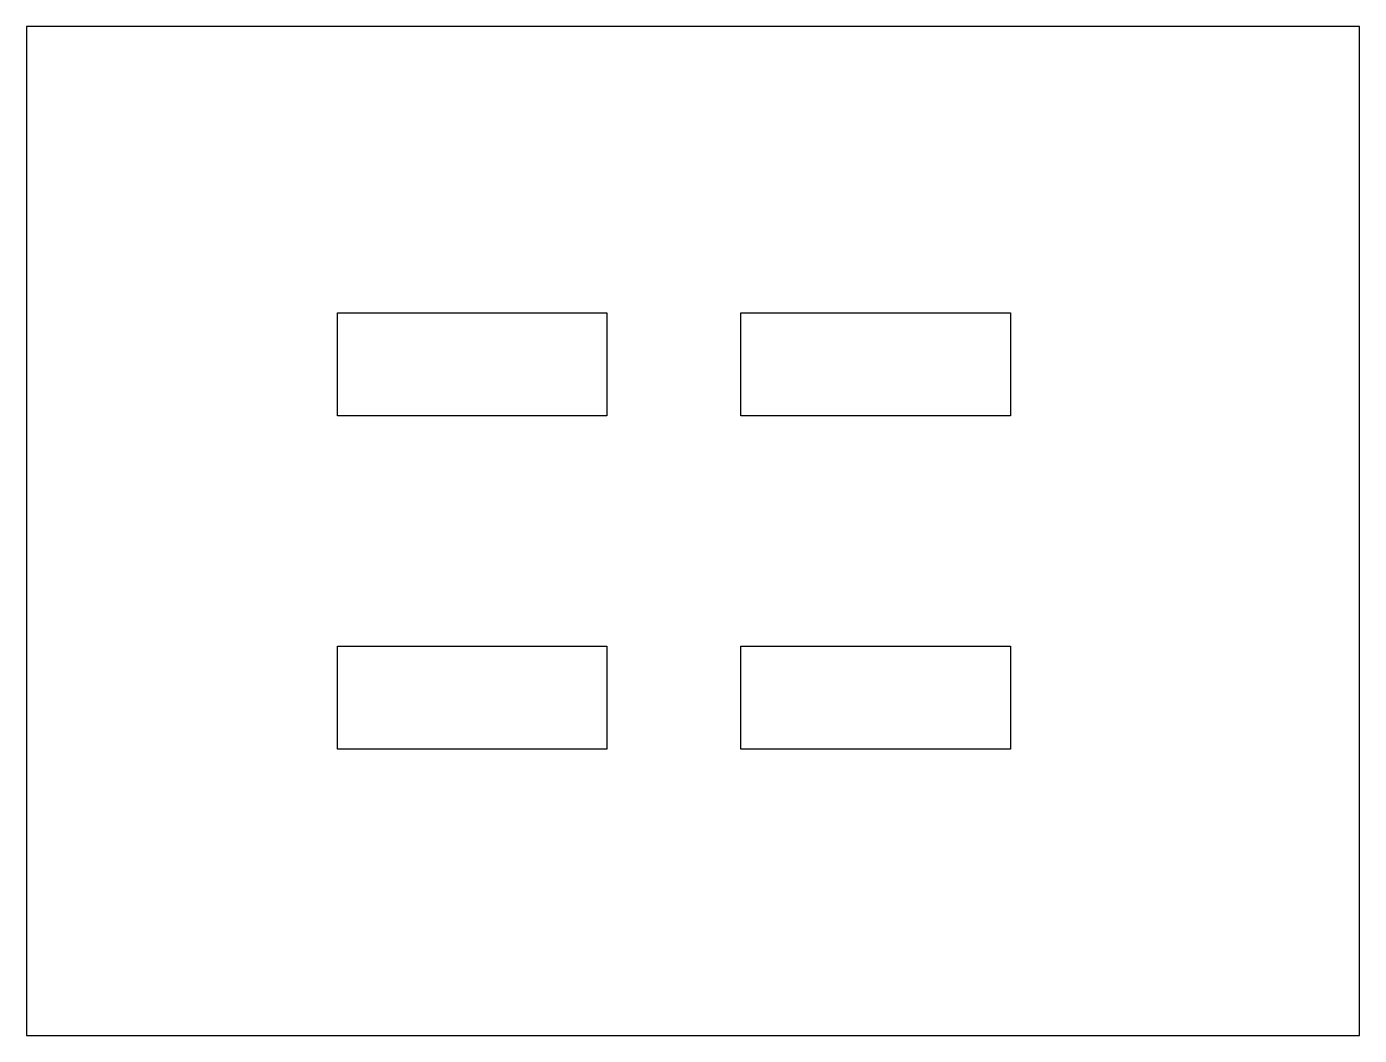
# Model space of a CAD drawing. Header units: millimetres. Extents: x -12 to 12, y -9.1 to 9.1.
import ezdxf

# ---------------------------------------------------------------- set-up
doc = ezdxf.new("R2010")
doc.units = ezdxf.units.MM
doc.layers.add('CUTOUTS', color=1, linetype='CONTINUOUS')
doc.layers.add('PERIMETER', color=5, linetype='CONTINUOUS')

msp = doc.modelspace()

# ---------------------------------------------------------------- linework, layer by layer
at = {"layer": 'CUTOUTS'}
for p, q in [((-6.398, 2.075), (-6.398, 3.925)), ((-6.398, 3.925), (-1.548, 3.925)), ((-1.548, 3.925), (-1.548, 2.075)), ((0.862, 2.075), (0.862, 3.925)), ((0.862, 3.925), (5.712, 3.925)), ((5.712, 3.925), (5.712, 2.075)), ((-1.548, 2.075), (-6.398, 2.075)), ((5.712, 2.075), (0.862, 2.075)), ((-6.398, -3.925), (-6.398, -2.075)), ((-6.398, -2.075), (-1.548, -2.075)), ((-1.548, -2.075), (-1.548, -3.925)), ((0.862, -2.075), (5.712, -2.075)), ((0.862, -3.925), (0.862, -2.075)), ((5.712, -2.075), (5.712, -3.925)), ((-1.548, -3.925), (-6.398, -3.925)), ((5.712, -3.925), (0.862, -3.925))]:
    msp.add_line(p, q, dxfattribs=at)
at = {"layer": 'PERIMETER'}
for p, q in [((11.988, 9.075), (-11.988, 9.075)), ((-11.988, 9.075), (-11.988, -9.075)), ((11.988, -9.075), (11.988, 9.075)), ((-11.988, -9.075), (11.988, -9.075))]:
    msp.add_line(p, q, dxfattribs=at)

doc.saveas('drawing.dxf')
